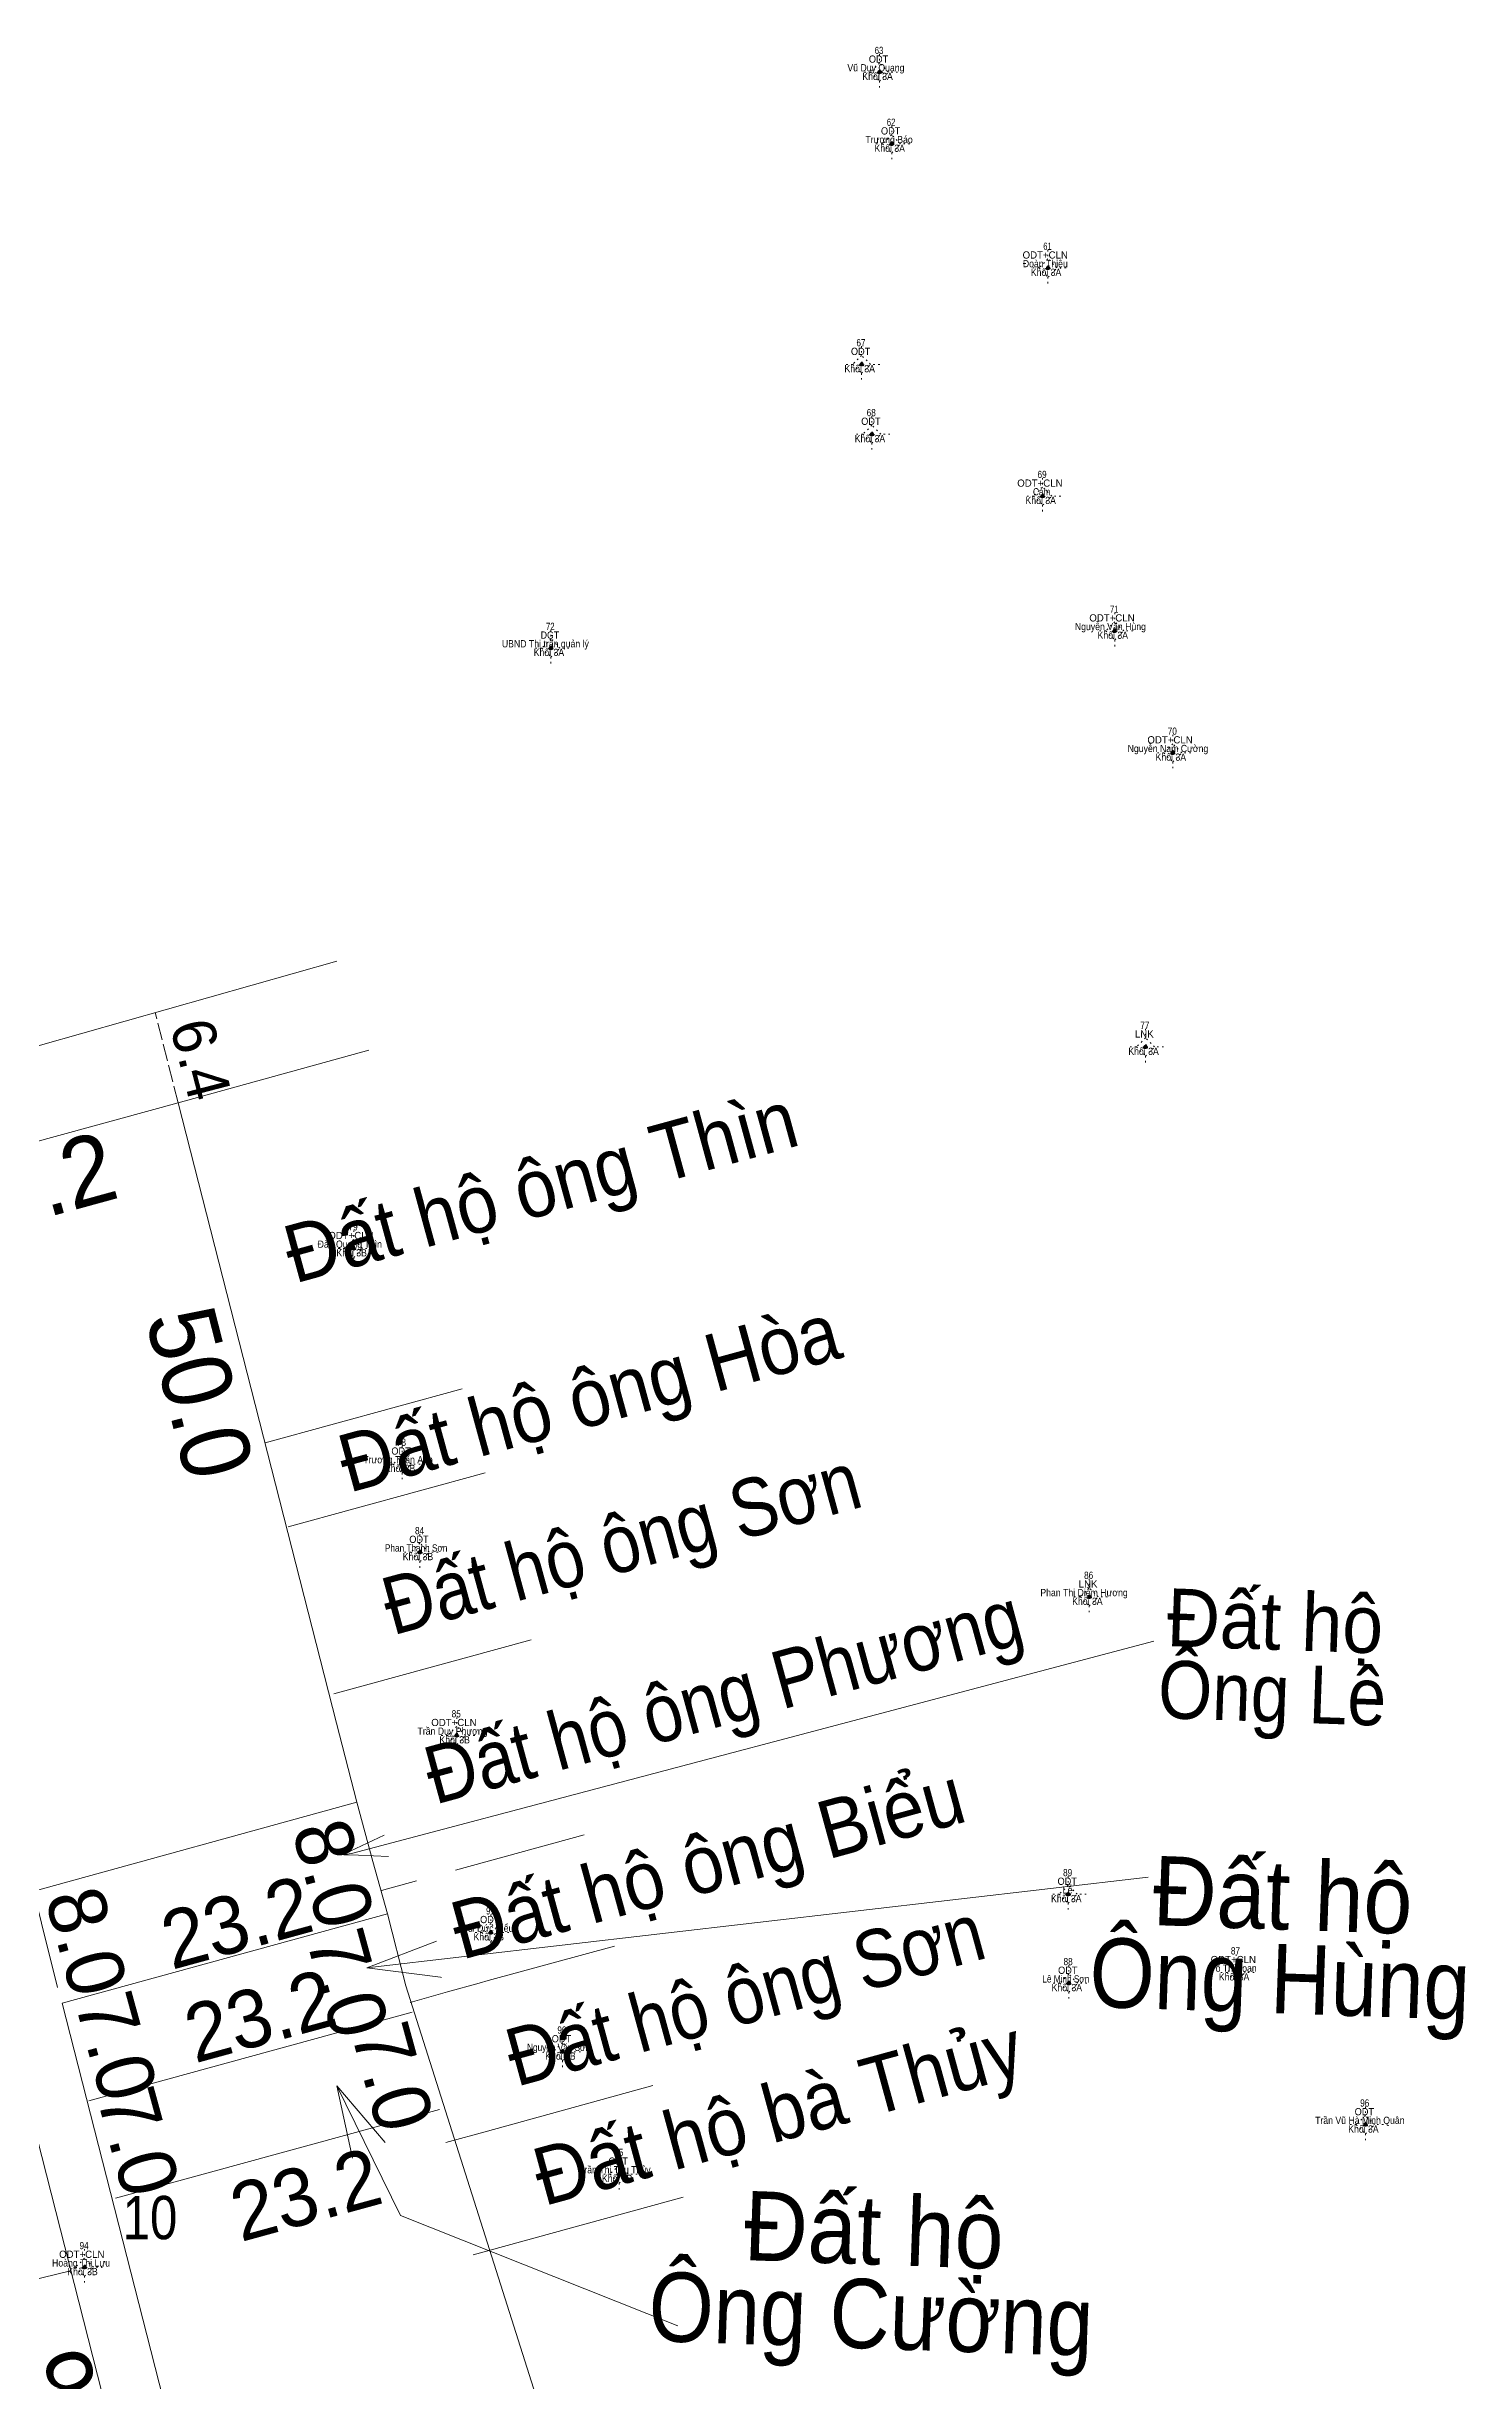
# Model space of a CAD drawing. Header units: metres. Extents: x 551601 to 551776, y 1838098 to 1838359.
# Drawn here: x 551677.5 to 551775.6, y 1838197 to 1838358.6 of the extents above; entities that cross this region are included whole.
import ezdxf
from ezdxf.enums import TextEntityAlignment as Align

# ---------------------------------------------------------------- set-up
doc = ezdxf.new("R2010")
doc.units = ezdxf.units.M
doc.header["$LTSCALE"] = 0.2
doc.header["$PDMODE"] = 32
doc.header["$PDSIZE"] = 0.1
doc.linetypes.add('DOTTED', pattern=[1.5, 0.3, -1.2])
doc.linetypes.add('LONG_DASHED', pattern=[7.5, 6, -1.5])
for name, color, linetype, lineweight in [('11', 7, 'DOTTED', 13), ('32', 7, 'Continuous', 13), ('35', 7, 'Continuous', 13)]:
    doc.layers.add(name, color=color, linetype=linetype, lineweight=lineweight)
doc.layers.add('13', color=7, linetype='Continuous')
doc.layers.add('15', color=7, linetype='Continuous')

msp = doc.modelspace()

# ---------------------------------------------------------------- hatches: boundary and pattern name
at = {"layer": '11'}
for points in [[(551735.2498, 1838356.89, 1), (551734.9498, 1838356.89, 1)], [(551736.0897, 1838351.92, 1), (551735.7897, 1838351.92, 1)], [(551746.9097, 1838343.33, 1), (551746.6097, 1838343.33, 1)], [(551734.0098, 1838336.66, 1), (551733.7098, 1838336.66, 1)], [(551734.7197, 1838331.82, 1), (551734.4197, 1838331.82, 1)], [(551746.5397, 1838327.54, 1), (551746.2397, 1838327.54, 1)], [(551712.4998, 1838317.02, 1), (551712.1998, 1838317.02, 1)], [(551751.5298, 1838318.21, 1), (551751.2298, 1838318.21, 1)], [(551755.5498, 1838309.77, 1), (551755.2497, 1838309.77, 1)], [(551753.6597, 1838289.41, 1), (551753.3597, 1838289.41, 1)], [(551698.8497, 1838275.46, 1), (551698.5497, 1838275.46, 1)], [(551702.1998, 1838260.54, 1), (551701.8998, 1838260.54, 1)], [(551703.4398, 1838254.43, 1), (551703.1397, 1838254.43, 1)], [(551749.7698, 1838251.34, 1), (551749.4698, 1838251.34, 1)], [(551705.9797, 1838241.75, 1), (551705.6797, 1838241.75, 1)], [(551748.3098, 1838230.76, 1), (551748.0097, 1838230.76, 1)], [(551708.3397, 1838228.11, 1), (551708.0397, 1838228.11, 1)], [(551748.3497, 1838224.6, 1), (551748.0497, 1838224.6, 1)], [(551759.9298, 1838225.34, 1), (551759.6297, 1838225.34, 1)], [(551713.2998, 1838219.86, 1), (551712.9997, 1838219.86, 1)], [(551768.8798, 1838214.81, 1), (551768.5798, 1838214.81, 1)], [(551717.2297, 1838211.39, 1), (551716.9297, 1838211.39, 1)], [(551680.2197, 1838204.94, 1), (551679.9197, 1838204.94, 1)]]:
    msp.add_hatch(color=256, dxfattribs=at).paths.add_polyline_path(points)

# ---------------------------------------------------------------- linework, layer by layer
for p, q in [((551735.1, 1838358.14), (551735.1, 1838357.52)), ((551734.48, 1838356.89), (551733.85, 1838356.89)), ((551735.1, 1838356.26), (551735.1, 1838355.64)), ((551736.35, 1838356.89), (551735.72, 1838356.89)), ((551735.94, 1838353.17), (551735.94, 1838352.54)), ((551735.31, 1838351.92), (551734.69, 1838351.92)), ((551735.94, 1838351.3), (551735.94, 1838350.67)), ((551737.19, 1838351.92), (551736.56, 1838351.92)), ((551746.76, 1838344.58), (551746.76, 1838343.96)), ((551746.14, 1838343.33), (551745.51, 1838343.33)), ((551746.76, 1838342.7), (551746.76, 1838342.08)), ((551748.01, 1838343.33), (551747.38, 1838343.33)), ((551733.86, 1838337.91), (551733.86, 1838337.28)), ((551733.24, 1838336.66), (551732.61, 1838336.66)), ((551735.11, 1838336.66), (551734.48, 1838336.66)), ((551733.86, 1838336.04), (551733.86, 1838335.41)), ((551734.57, 1838333.07), (551734.57, 1838332.44)), ((551733.94, 1838331.82), (551733.32, 1838331.82)), ((551735.82, 1838331.82), (551735.19, 1838331.82)), ((551734.57, 1838331.2), (551734.57, 1838330.57)), ((551746.39, 1838328.79), (551746.39, 1838328.16)), ((551745.76, 1838327.54), (551745.14, 1838327.54)), ((551746.39, 1838326.92), (551746.39, 1838326.29)), ((551747.64, 1838327.54), (551747.02, 1838327.54)), ((551751.38, 1838319.46), (551751.38, 1838318.84)), ((551711.72, 1838317.02), (551711.1, 1838317.02)), ((551712.35, 1838318.27), (551712.35, 1838317.64)), ((551713.6, 1838317.02), (551712.98, 1838317.02)), ((551750.76, 1838318.21), (551750.13, 1838318.21)), ((551751.38, 1838317.58), (551751.38, 1838316.96)), ((551752.63, 1838318.21), (551752, 1838318.21)), ((551712.35, 1838316.4), (551712.35, 1838315.77)), ((551755.4, 1838311.02), (551755.4, 1838310.4)), ((551754.78, 1838309.77), (551754.15, 1838309.77)), ((551755.4, 1838309.14), (551755.4, 1838308.52)), ((551756.65, 1838309.77), (551756.02, 1838309.77)), ((551752.88, 1838289.41), (551752.26, 1838289.41)), ((551753.51, 1838290.66), (551753.51, 1838290.04)), ((551754.76, 1838289.41), (551754.14, 1838289.41)), ((551753.51, 1838288.78), (551753.51, 1838288.16)), ((551698.7, 1838276.71), (551698.7, 1838276.08)), ((551698.07, 1838275.46), (551697.45, 1838275.46)), ((551698.7, 1838274.84), (551698.7, 1838274.21)), ((551699.95, 1838275.46), (551699.32, 1838275.46)), ((551701.43, 1838260.54), (551700.8, 1838260.54)), ((551702.05, 1838261.79), (551702.05, 1838261.16)), ((551703.3, 1838260.54), (551702.68, 1838260.54)), ((551702.05, 1838259.92), (551702.05, 1838259.29)), ((551703.29, 1838255.68), (551703.29, 1838255.06)), ((551702.66, 1838254.43), (551702.04, 1838254.43)), ((551703.29, 1838253.8), (551703.29, 1838253.18)), ((551704.54, 1838254.43), (551703.92, 1838254.43)), ((551749.62, 1838252.59), (551749.62, 1838251.96)), ((551749, 1838251.34), (551748.37, 1838251.34)), ((551749.62, 1838250.72), (551749.62, 1838250.09)), ((551750.87, 1838251.34), (551750.24, 1838251.34)), ((551705.83, 1838243), (551705.83, 1838242.38)), ((551705.2, 1838241.75), (551704.58, 1838241.75)), ((551705.83, 1838241.12), (551705.83, 1838240.5)), ((551707.08, 1838241.75), (551706.45, 1838241.75)), ((551748.16, 1838232.01), (551748.16, 1838231.38)), ((551747.54, 1838230.76), (551746.91, 1838230.76)), ((551748.16, 1838230.14), (551748.16, 1838229.51)), ((551749.41, 1838230.76), (551748.78, 1838230.76)), ((551707.56, 1838228.11), (551706.94, 1838228.11)), ((551708.19, 1838229.36), (551708.19, 1838228.74)), ((551709.44, 1838228.11), (551708.81, 1838228.11)), ((551708.19, 1838227.48), (551708.19, 1838226.86)), ((551759.78, 1838226.59), (551759.78, 1838225.96)), ((551748.2, 1838225.85), (551748.2, 1838225.22)), ((551759.16, 1838225.34), (551758.53, 1838225.34)), ((551759.78, 1838224.72), (551759.78, 1838224.09)), ((551761.03, 1838225.34), (551760.4, 1838225.34)), ((551747.57, 1838224.6), (551746.95, 1838224.6)), ((551748.2, 1838223.98), (551748.2, 1838223.35)), ((551749.45, 1838224.6), (551748.82, 1838224.6)), ((551712.52, 1838219.86), (551711.9, 1838219.86)), ((551713.15, 1838221.11), (551713.15, 1838220.48)), ((551714.4, 1838219.86), (551713.78, 1838219.86)), ((551713.15, 1838219.24), (551713.15, 1838218.61)), ((551768.73, 1838216.06), (551768.73, 1838215.44)), ((551768.1, 1838214.81), (551767.48, 1838214.81)), ((551768.73, 1838214.18), (551768.73, 1838213.56)), ((551769.98, 1838214.81), (551769.36, 1838214.81)), ((551717.08, 1838212.64), (551717.08, 1838212.02)), ((551716.45, 1838211.39), (551715.83, 1838211.39)), ((551717.08, 1838210.76), (551717.08, 1838210.14)), ((551718.33, 1838211.39), (551717.7, 1838211.39)), ((551680.07, 1838206.19), (551680.07, 1838205.56)), ((551679.44, 1838204.94), (551678.82, 1838204.94)), ((551680.07, 1838204.32), (551680.07, 1838203.69)), ((551681.32, 1838204.94), (551680.69, 1838204.94))]:
    msp.add_line(p, q, dxfattribs=at)
for points in [[(551735.1, 1838357.52), (551734.48, 1838356.89), (551735.1, 1838356.26), (551735.72, 1838356.89)], [(551735.94, 1838352.54), (551735.31, 1838351.92), (551735.94, 1838351.3), (551736.56, 1838351.92)], [(551746.76, 1838343.96), (551746.14, 1838343.33), (551746.76, 1838342.7), (551747.38, 1838343.33)], [(551733.86, 1838337.28), (551733.24, 1838336.66), (551733.86, 1838336.04), (551734.48, 1838336.66)], [(551734.57, 1838332.44), (551733.94, 1838331.82), (551734.57, 1838331.2), (551735.19, 1838331.82)], [(551746.39, 1838328.16), (551745.76, 1838327.54), (551746.39, 1838326.92), (551747.02, 1838327.54)], [(551751.38, 1838318.84), (551750.76, 1838318.21), (551751.38, 1838317.58), (551752, 1838318.21)], [(551712.35, 1838317.64), (551711.72, 1838317.02), (551712.35, 1838316.4), (551712.98, 1838317.02)], [(551755.4, 1838310.4), (551754.78, 1838309.77), (551755.4, 1838309.14), (551756.02, 1838309.77)], [(551753.51, 1838290.04), (551752.88, 1838289.41), (551753.51, 1838288.78), (551754.14, 1838289.41)], [(551698.7, 1838276.08), (551698.07, 1838275.46), (551698.7, 1838274.84), (551699.32, 1838275.46)], [(551702.05, 1838261.16), (551701.43, 1838260.54), (551702.05, 1838259.92), (551702.68, 1838260.54)], [(551703.29, 1838255.06), (551702.66, 1838254.43), (551703.29, 1838253.8), (551703.92, 1838254.43)], [(551749.62, 1838251.96), (551749, 1838251.34), (551749.62, 1838250.72), (551750.24, 1838251.34)], [(551705.83, 1838242.38), (551705.2, 1838241.75), (551705.83, 1838241.12), (551706.45, 1838241.75)], [(551748.16, 1838231.38), (551747.54, 1838230.76), (551748.16, 1838230.14), (551748.78, 1838230.76)], [(551708.19, 1838228.74), (551707.56, 1838228.11), (551708.19, 1838227.48), (551708.81, 1838228.11)], [(551748.2, 1838225.22), (551747.57, 1838224.6), (551748.2, 1838223.98), (551748.82, 1838224.6)], [(551759.78, 1838225.96), (551759.16, 1838225.34), (551759.78, 1838224.72), (551760.4, 1838225.34)], [(551713.15, 1838220.48), (551712.52, 1838219.86), (551713.15, 1838219.24), (551713.78, 1838219.86)], [(551768.73, 1838215.44), (551768.1, 1838214.81), (551768.73, 1838214.18), (551769.36, 1838214.81)], [(551717.08, 1838212.02), (551716.45, 1838211.39), (551717.08, 1838210.76), (551717.7, 1838211.39)], [(551680.07, 1838205.56), (551679.44, 1838204.94), (551680.07, 1838204.32), (551680.69, 1838204.94)]]:
    msp.add_lwpolyline(points, close=True, dxfattribs=at)
for centre in [(551735.0998, 1838356.89), (551735.9397, 1838351.92), (551746.7597, 1838343.33), (551733.8598, 1838336.66), (551734.5697, 1838331.82), (551746.3897, 1838327.54), (551712.3498, 1838317.02), (551751.3798, 1838318.21), (551755.3997, 1838309.77), (551753.5097, 1838289.41), (551698.6997, 1838275.46), (551702.0498, 1838260.54), (551703.2897, 1838254.43), (551749.6198, 1838251.34), (551705.8297, 1838241.75), (551748.1597, 1838230.76), (551708.1897, 1838228.11), (551748.1997, 1838224.6), (551759.7797, 1838225.34), (551713.1497, 1838219.86), (551768.7298, 1838214.81), (551717.0797, 1838211.39), (551680.0697, 1838204.94)]:
    msp.add_circle(centre, 0.15, dxfattribs=at)
at = {"layer": '13'}
for p in [(551705.8, 1838241.8), (551708.22, 1838228.15)]:
    msp.add_point(p, dxfattribs=at)
at = {"layer": '32'}
for p, q in [((551700.22, 1838138.19), (551678.52, 1838223.22)), ((551702.3, 1838224.43), (551721.18, 1838165.01)), ((551697.11, 1838134.19), (551675.18, 1838220.21))]:
    msp.add_line(p, q, dxfattribs=at)
at = {"layer": '35'}
for p, q in [((551636.83, 1838278.15), (551697.54, 1838295.35)), ((551697.52, 1838242.61), (551686.56, 1838285.54)), ((551692.57, 1838262), (551706.21, 1838265.74)), ((551694.17, 1838256.2), (551707.8, 1838259.94)), ((551697.32, 1838244.64), (551710.98, 1838248.38)), ((551698.63, 1838233.61), (551754.08, 1838248.28)), ((551698.92, 1838237.13), (551697.52, 1838242.61)), ((551678.21, 1838224.31), (551674.88, 1838237.66)), ((551676.66, 1838231), (551698.92, 1838237.13)), ((551698.45, 1838233.73), (551700.81, 1838234.85)), ((551705.74, 1838232.42), (551714.66, 1838234.87)), ((551698.01, 1838233.49), (551698.63, 1838233.61)), ((551701.11, 1838233.37), (551699.03, 1838233.47)), ((551699.62, 1838225.66), (551753.7, 1838231.95)), ((551700.63, 1838231.02), (551703.05, 1838231.69)), ((551678.52, 1838223.22), (551701.03, 1838229.4)), ((551702.3, 1838224.43), (551701.03, 1838229.4)), ((551708.01, 1838224.78), (551716.76, 1838227.16)), ((551704.77, 1838224.99), (551704.71, 1838225.01)), ((551707.39, 1838224.61), (551708.01, 1838224.78)), ((551702.61, 1838223.27), (551705.19, 1838224.01)), ((551705.19, 1838224.01), (551707.39, 1838224.61)), ((551680.36, 1838216.46), (551702.75, 1838222.59)), ((551697.54, 1838217.5), (551701.93, 1838208.53)), ((551707.96, 1838214.37), (551719.41, 1838217.51)), ((551682.21, 1838209.73), (551704.63, 1838215.86)), ((551705.07, 1838213.57), (551707.96, 1838214.37)), ((551701.93, 1838208.53), (551721.13, 1838200.89)), ((551706.97, 1838205.8), (551721.5, 1838209.79)), ((551654.07, 1838198.56), (551679.1, 1838204.7))]:
    msp.add_line(p, q, dxfattribs=at)
at = {"layer": '35', "linetype": 'LONG_DASHED'}
msp.add_line((551686.56, 1838285.54), (551684.95, 1838291.79), dxfattribs=at)
at = {"layer": '35'}
for points in [[(551664.19, 1838279.42), (551686.56, 1838285.54), (551699.76, 1838289.18)], [(551698.92, 1838237.13), (551700.03, 1838233.02), (551701.03, 1838229.4)], [(551699.03, 1838233.47), (551698.01, 1838233.49), (551698.45, 1838233.73)], [(551704.71, 1838225.01), (551699.62, 1838225.66), (551704.43, 1838227.51)], [(551698.62, 1838212.48), (551697.54, 1838217.5), (551700.87, 1838213.58)]]:
    msp.add_lwpolyline(points, dxfattribs=at)

# ---------------------------------------------------------------- texts
at = {"layer": '15'}
for s, width, p in [('Vũ Duy Quang', 0.9, (551734.85, 1838356.94)), ('ODT', 0.95, (551735.03, 1838357.54)), ('63', 0.8, (551735.065, 1838358.14)), ('Khối 3A', 0.9, (551734.965, 1838356.34)), ('Trương Báo', 0.9, (551735.76, 1838351.97)), ('ODT', 0.95, (551735.87, 1838352.57)), ('62', 0.8, (551735.9, 1838353.17)), ('Khối 3A', 0.9, (551735.805, 1838351.37)), ('61', 0.75, (551746.725, 1838344.58)), ('Đoàn Thiệu', 0.9, (551746.575, 1838343.38)), ('Khối 3A', 0.9, (551746.625, 1838342.78)), ('ODT', 0.95, (551733.79, 1838337.31)), ('67', 0.85, (551733.815, 1838337.91)), ('Khối 3A', 0.9, (551733.725, 1838336.11)), ('ODT', 0.95, (551734.5, 1838332.47)), ('68', 0.85, (551734.525, 1838333.07)), ('Khối 3A', 0.9, (551734.435, 1838331.27)), ('Cảm', 0.85, (551746.32, 1838327.59)), ('69', 0.85, (551746.35, 1838328.79)), ('Khối 3A', 0.9, (551746.255, 1838326.99)), ('72', 0.8, (551712.31, 1838318.27)), ('Nguyễn Văn Hùng', 0.9, (551751.08, 1838318.26)), ('71', 0.75, (551751.345, 1838319.46)), ('UBND Thị trấn quản lý', 0.9, (551711.97, 1838317.07)), ('Khối 3A', 0.9, (551712.215, 1838316.47)), ('DGT', 0.9, (551712.285, 1838317.67)), ('Khối 3A', 0.9, (551751.245, 1838317.66)), ('Nguyễn Nam Cường', 0.9, (551755.065, 1838309.82)), ('70', 0.85, (551755.365, 1838311.02)), ('Khối 3A', 0.9, (551755.265, 1838309.22)), ('77', 0.85, (551753.465, 1838290.66)), ('Khối 3A', 0.9, (551753.375, 1838288.86)), ('79', 0.85, (551698.66, 1838276.71)), ('Đào Quang Thìn', 0.9, (551698.43, 1838275.51)), ('Khối 3B', 0.9, (551698.56, 1838274.91)), ('78', 0.85, (551702.005, 1838261.79)), ('Trương Tuấn Anh', 0.9, (551701.77, 1838260.59)), ('Khối 3B', 0.9, (551701.91, 1838259.99)), ('ODT', 0.95, (551701.98, 1838261.19)), ('ODT', 0.95, (551703.22, 1838255.08)), ('84', 0.85, (551703.26, 1838255.68)), ('Phan Thanh Sơn', 0.85, (551703.025, 1838254.48)), ('Khối 3B', 0.9, (551703.15, 1838253.88)), ('86', 0.85, (551749.575, 1838252.59)), ('Phan Thị Diễm Hương', 0.9, (551749.255, 1838251.39)), ('Khối 3A', 0.9, (551749.485, 1838250.79)), ('85', 0.85, (551705.8, 1838243)), ('Trần Duy Phương', 0.9, (551705.54, 1838241.8)), ('Khối 3B', 0.9, (551705.69, 1838241.2)), ('ODT', 0.95, (551748.09, 1838231.41)), ('Lễ', 0.95, (551748.115, 1838230.81)), ('89', 0.85, (551748.12, 1838232.01)), ('91', 0.75, (551708.155, 1838229.36)), ('Khối 3A', 0.9, (551748.025, 1838230.21)), ('Bùi Đức Biểu', 0.9, (551707.98, 1838228.16)), ('Khối 3B', 0.9, (551708.05, 1838227.56)), ('ODT', 0.95, (551708.12, 1838228.76)), ('88', 0.85, (551748.155, 1838225.85)), ('87', 0.85, (551759.735, 1838226.59)), ('Lê Minh Sơn', 0.85, (551747.995, 1838224.65)), ('ODT', 0.95, (551748.13, 1838225.25)), ('Võ Thị Loan', 0.9, (551759.585, 1838225.39)), ('Khối 3A', 0.9, (551759.645, 1838224.79)), ('Khối 3A', 0.9, (551748.065, 1838224.05)), ('90', 0.85, (551713.115, 1838221.11)), ('Nguyễn Văn Sơn', 0.85, (551712.88, 1838219.91)), ('Khối 3B', 0.9, (551713.01, 1838219.31)), ('ODT', 0.95, (551713.08, 1838220.51)), ('Trần Vũ Hà Minh Quân', 0.9, (551768.345, 1838214.86)), ('ODT', 0.95, (551768.66, 1838215.46)), ('96', 0.85, (551768.685, 1838216.06)), ('Khối 3A', 0.9, (551768.595, 1838214.26)), ('Trần Thị Thu Thủy', 0.9, (551716.775, 1838211.44)), ('ODT', 0.95, (551717.01, 1838212.04)), ('95', 0.85, (551717.05, 1838212.64)), ('Khối 3B', 0.9, (551716.94, 1838210.84)), ('Hoàng Thị Lựu', 0.9, (551679.83, 1838204.99)), ('94', 0.85, (551680.04, 1838206.19)), ('Khối 3B', 0.9, (551679.93, 1838204.39))]:
    msp.add_text(s, height=0.5, dxfattribs=dict(at, width=width)).set_placement(p, align=Align.CENTER)
for s, p in [('ODT+CLN', (551746.57, 1838343.98)), ('.', (551733.8921, 1838336.71)), ('.', (551734.6021, 1838331.87)), ('ODT+CLN', (551746.2, 1838328.19)), ('ODT+CLN', (551751.19, 1838318.86)), ('ODT+CLN', (551755.21, 1838310.42)), ('LNK', (551753.425, 1838290.06)), ('.', (551753.5421, 1838289.46)), ('ODT+CLN', (551698.51, 1838276.11)), ('LNK', (551749.535, 1838251.99)), ('ODT+CLN', (551705.64, 1838242.4)), ('ODT+CLN', (551759.59, 1838225.99)), ('ODT+CLN', (551679.88, 1838205.59))]:
    msp.add_text(s, height=0.5, dxfattribs=at).set_placement(p, align=Align.CENTER)
at = {"layer": '32', "width": 0.85}
msp.add_text('10', height=3, dxfattribs=at).set_placement((551684.6, 1838206.88), align=Align.CENTER)
at = {"layer": '35'}
for s, height, rotation, p in [('6.4', 3, 284.571, (551686.6625, 1838288.1874)), ('23.2', 4.8, 15.333, (551676.6204, 1838277.3714)), ('8.0', 4, 285.303, (551695.3797, 1838231.6628)), ('8.0', 4, 285.303, (551678.2897, 1838226.9628)), ('23.2', 4, 15.326, (551691.1214, 1838226.8923)), ('7.0', 4, 285.303, (551696.3797, 1838224.0828)), ('23.2', 4, 15.326, (551692.7314, 1838220.4223)), ('7.0', 4, 285.303, (551680.3597, 1838219.7128)), ('7.0', 4, 285.303, (551699.4797, 1838217.6028)), ('7.0', 4, 285.303, (551681.8897, 1838213.1128)), ('23.2', 4, 15.326, (551695.9014, 1838208.0523))]:
    msp.add_text(s, height=height, rotation=rotation, dxfattribs=at).set_placement(p, align=Align.CENTER)
for s, height, rotation, width, p in [('Đất hộ ông Thìn', 4, 15.326, 0.95, (551712.1764, 1838277.8372)), ('50.0', 4.8, 284.315, 0.95, (551685.7394, 1838264.8834)), ('Đất hộ ông Hòa', 4, 15.326, 0.95, (551715.5264, 1838263.2401)), ('Đất hộ ông Sơn', 4, 15.326, 0.9, (551717.7564, 1838253.1468)), ('Đất hộ', 4, 358, 0.95, (551762.4152, 1838247.684)), ('Đất hộ ông Phương', 4, 15.326, 0.9, (551724.8264, 1838242.5692)), ('Ông Lê', 4, 358, 0.9, (551762.2152, 1838242.6936)), ('Đất hộ ông Biểu', 4, 15.326, 0.95, (551723.7414, 1838231.0274)), ('Đất hộ', 4.8, 358, 0.95, (551762.9362, 1838228.3147)), ('Đất hộ ông Sơn', 4, 15.326, 0.9, (551726.3264, 1838221.9068)), ('Ông Hùng', 4.8, 358, 0.9, (551762.7312, 1838222.5207)), ('Đất hộ bà Thủy', 4, 15.326, 0.95, (551728.6114, 1838213.7519)), ('Đất hộ', 4.8, 358, 0.95, (551734.6362, 1838205.1247)), ('Ông Cường', 4.8, 358, 0.9, (551734.4312, 1838199.3157)), ('98.8', 4.8, 284.308, 0.95, (551676.947, 1838192.7381))]:
    msp.add_text(s, height=height, rotation=rotation, dxfattribs=dict(at, width=width)).set_placement(p, align=Align.CENTER)

doc.saveas('drawing.dxf')
